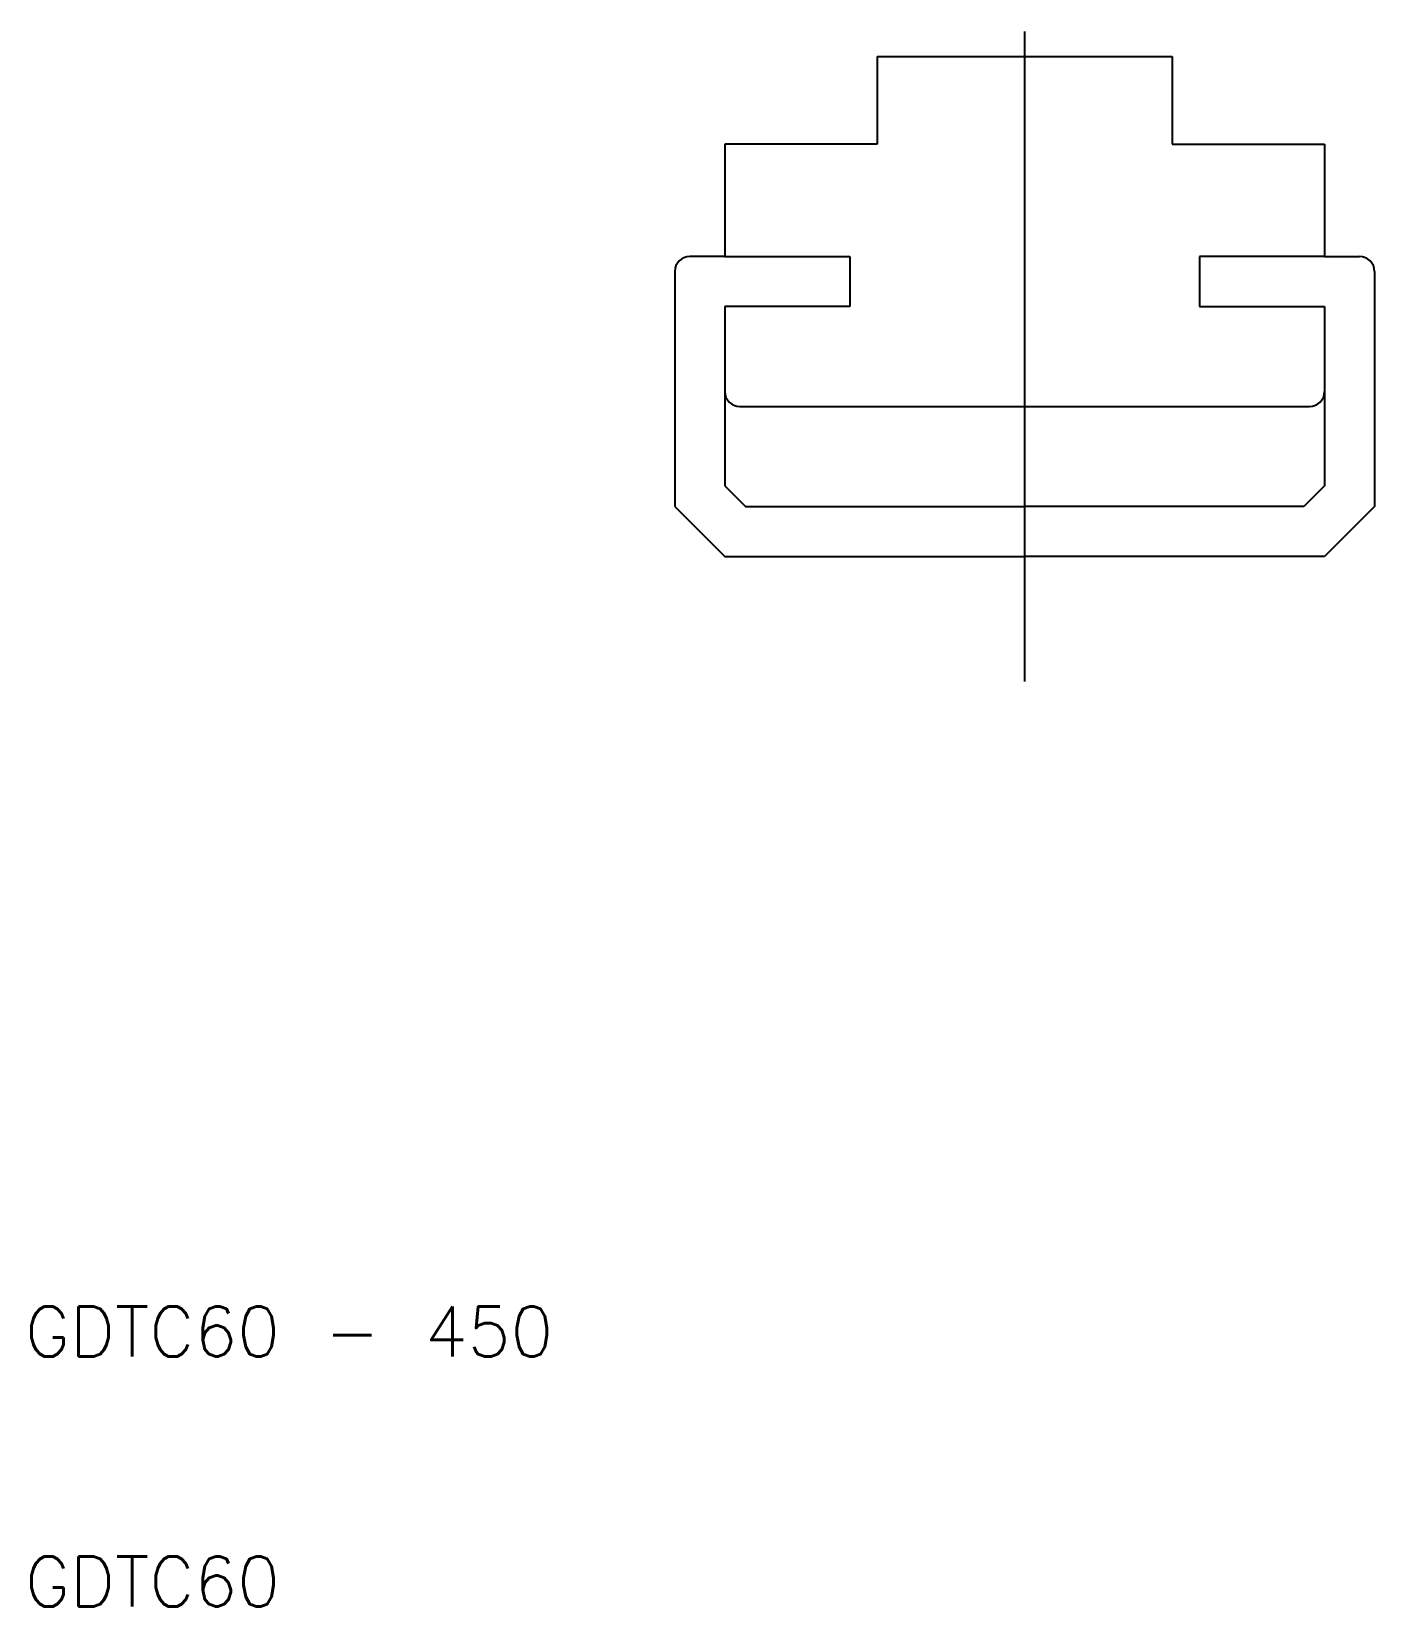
# Model space of a CAD drawing. Extents: x 10.3 to 64, y 10 to 73.
import ezdxf

# ---------------------------------------------------------------- set-up
doc = ezdxf.new("R2010")
doc.units = 0
doc.linetypes.add('CENTER', pattern=[50.8, 31.75, -6.35, 6.35, -6.35])
doc.layers.get('0').update_dxf_attribs({"linetype": 'CONTINUOUS'})
doc.layers.add('CENTER', color=1, linetype='CENTER')
doc.styles.get("Standard").update_dxf_attribs({"font": 'txt.shx'})

msp = doc.modelspace()

# ---------------------------------------------------------------- linework, layer by layer
at = {"color": 7, "linetype": 'CONTINUOUS'}
for p, q in [((44.1, 72), (55.9, 72)), ((44.1, 72), (44.1, 68.5)), ((55.9, 72), (55.9, 68.5)), ((44.1, 68.5), (38, 68.5)), ((38, 68.5), (38, 64)), ((55.9, 68.5), (62, 68.5)), ((62, 68.5), (62, 64)), ((38, 64), (36.6, 64)), ((38, 64), (43, 64)), ((43, 64), (43, 62)), ((62, 64), (57, 64)), ((57, 64), (57, 62)), ((62, 64), (63.4, 64)), ((36, 63.4), (36, 54)), ((64, 63.4), (64, 54)), ((43, 62), (38, 62)), ((38, 62), (38, 58.6)), ((57, 62), (62, 62)), ((62, 62), (62, 58.6)), ((38, 58.6), (38, 54.828)), ((62, 58.6), (62, 54.828)), ((38.6, 58), (61.4, 58)), ((38, 54.828), (38.828, 54)), ((62, 54.828), (61.172, 54)), ((36, 54), (38, 52)), ((38.828, 54), (50, 54)), ((61.172, 54), (50, 54)), ((64, 54), (62, 52)), ((38, 52), (50, 52)), ((62, 52), (50, 52))]:
    msp.add_line(p, q, dxfattribs=at)
for centre, start, end in [((36.6, 63.4), 90, 180), ((63.4, 63.4), 0, 90), ((38.6, 58.6), 180, 270), ((61.4, 58.6), 270, 0)]:
    msp.add_arc(centre, 0.6, start, end, dxfattribs=at)
at = {"layer": 'CENTER', "color": 1, "linetype": 'CENTER'}
msp.add_line((50, 73), (50, 47), dxfattribs=at)

# ---------------------------------------------------------------- texts
at = {"color": 7, "linetype": 'CONTINUOUS'}
for s, p in [('GDTC60 - 450', (10, 20)), ('GDTC60', (10, 10))]:
    msp.add_text(s, height=2, dxfattribs=at).set_placement(p)

doc.saveas('drawing.dxf')
